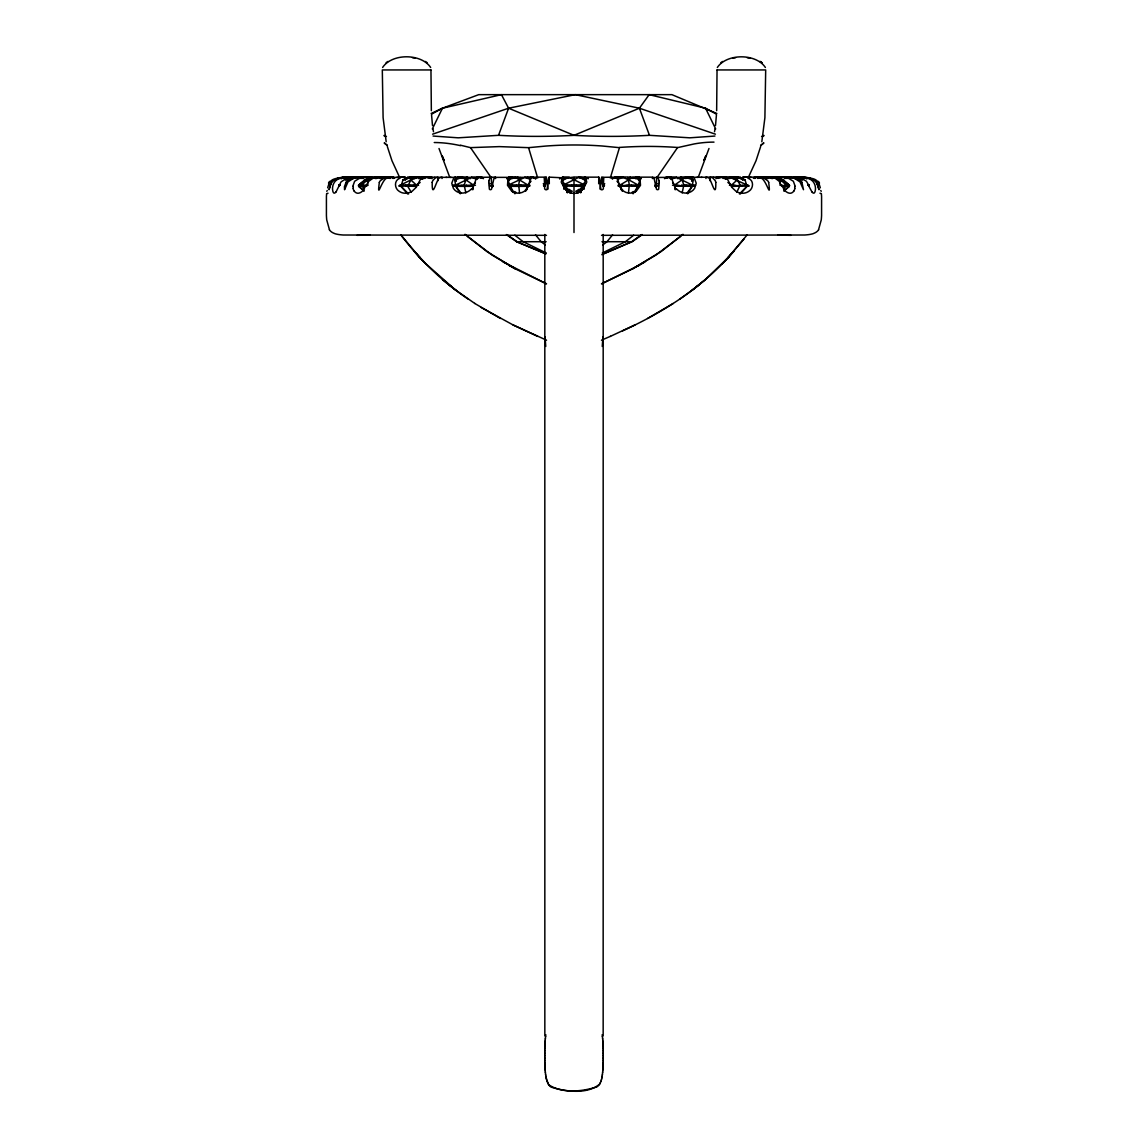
<?xml version="1.0" encoding="UTF-8"?>
<svg xmlns="http://www.w3.org/2000/svg" width="1148" height="1148" viewBox="0 0 1148 1148"><rect width="100%" height="100%" fill="white"/><g stroke="black" fill="none" stroke-linecap="round" stroke-linejoin="round"><path stroke-width="1.5" d="M346.481 178.5L346.481 177.151L338.904 177.768A32.618 32.273 20.8 0 0 337.957 177.94L334.197 179.016A9.787 9.744 -88.2 0 0 330.079 181.757M360.199 178.5L360.199 177.151L352.809 177.323A45.274 42.476 56.5 0 0 348.016 178.083A22.86 21.597 66.7 0 0 346.294 178.471L341.056 181.886L336.048 191.917M367.719 177.309L356.985 177.61A31.957 29.389 89.9 0 0 353.541 178.313L347.988 181.886L344.558 189.736L344.429 186.665L346.079 182.331M379.931 178.485C378.955 174.927 375.453 179.102 373.703 177.954M390.033 178.5L390.033 177.151L375.697 177.151M430.959 69.942L431.347 110.696M437.948 179.849L437.948 177.151L436.14 177.553A37.181 13.934 -89.9 0 0 435.221 177.94L432.753 180.681A8.581 3.243 89.6 0 0 432.208 182.36M445.969 177.323L447.002 177.366M495.032 178.5L495.032 177.151L477.453 177.323M530.993 178.485L530.921 177.165L546.089 177.151L546.003 183.737M565.634 187.913L567.327 192.85L565.074 184.943L561.716 179.935C569.968 176.519 579.97 176.161 588.407 178.629L585.437 177.38L578.736 177.352L563.008 185.23M574 192.893L574 177.395M582.366 187.913L580.673 192.85L582.926 184.943L586.298 179.935L578.736 177.352L586.298 179.935M584.346 179.619L584.289 177.151L598.782 177.151L598.696 183.737M603.805 185.201C603.676 187.899 602.456 183.852 604.393 185.302L604.393 185.919M603.418 186.306L603.418 184.914M620.953 189.621L620.264 184.957L616.95 181.183M618.098 186.048L622.503 186.048L622.503 185.244L618.098 185.23M622.503 186.048L624.77 185.947L622.503 185.244M627.066 186.048L627.066 185.244L629.334 184.957L639.938 185.23L637.987 186.349L624.77 185.947M631.587 186.048L631.587 185.244M635.935 186.048L635.935 185.244M635.188 192.304L640.254 179.935L638.518 177.38L629.979 177.352L627.282 178.614M652.365 178.5L652.365 177.151L635.59 177.151L635.619 178.571M655.192 185.187L655.766 186.306L657.259 185.919L655.149 185.287L655.924 185.172M655.35 186.005L655.35 185.201M655.766 186.306L655.766 184.914M656.398 186.019L656.412 185.201M658.306 186.019L658.306 185.215M672.599 182.948L674.766 184.957L675.024 189.621M675.727 189.635L674.766 186.349L677.047 186.062L677.047 185.244L672.527 185.244M679.329 185.962L683.864 184.957L695.573 185.33L692.129 186.349L677.047 186.062M681.611 186.062L681.611 185.244M686.045 186.062L686.045 185.244M690.206 186.062L690.206 185.244M687.738 193.797L692.129 186.349L693.292 179.935L690.709 177.38L680.477 177.352L677.492 178.614M693.923 186.048L693.923 185.244M697.927 177.323L696.879 177.366M705.948 178.5L705.963 177.151L707.886 177.596A33.321 12.484 -89.9 0 1 709.105 178.17C712.191 182.432 716.036 199.307 715.807 182.331M754.824 178.5L754.824 177.151L742.885 177.151L742.943 179.849M766.505 177.323L763.937 177.366M779.707 177.323L774.642 177.366L771.829 178.6M781.415 177.366L778.631 177.366M786.193 178.5L786.193 177.151L779.305 177.179M800.96 178.5L800.96 177.151L798.491 177.151L798.491 178.485M371.062 177.366L365.408 177.323M544.812 1055.572L544.812 1053.677M603.188 1057.236L603.188 1055.342M737.992 177.366L743.072 179.906L740.431 177.38L738.15 177.409L737.174 179.949L731.678 184.972L731.678 186.378L749.314 185.962L730.056 177.409L715.95 177.352L740.431 177.38L745.066 179.949L746.961 186.378L740.374 193.926M733.931 186.076L733.931 185.258L729.396 185.258M736.112 185.976L746.975 184.972M738.236 186.076L738.236 185.273M742.125 186.076L742.139 185.273M745.511 186.076L745.511 185.258M748.238 186.076L748.238 185.258M774.297 178.069A22.185 17.177 -75.2 0 1 775.417 178.414L779.176 181.255L781.515 186.076L789.236 186.378L788.389 185.244L789.566 185.359L783.194 179.949L776.349 177.38L783.194 179.949L789.006 184.957L788.992 186.363M783.166 185.976L789.236 184.972L775.919 177.409L806.542 177.581A35.832 35.559 89.4 0 1 809.383 178.069L809.9 178.198M784.658 186.076L784.672 185.273M787.098 186.076L787.098 185.273M788.733 186.076L788.733 185.273M783.955 191.042L789.236 186.378L789.236 184.972M789.508 186.076L789.394 185.258M802.782 178.485L802.782 177.151L801.519 177.151L801.519 178.5M808.895 184.957C808.737 188.114 809.814 183.867 807.819 185.33M345.62 177.194L349.509 177.151L349.509 178.485M370.617 177.309L376.171 178.6M769.648 177.366L772.303 177.409M544.812 1053.907L544.826 1051.97M603.174 1058.958L603.188 1057.021M772.303 177.567L772.288 177.768A45.03 43.825 -47.8 0 1 774.254 177.596M386.689 177.366L389.186 177.366M772.288 178.442L774.34 177.954M544.826 1052.185L544.841 1050.219M603.159 1060.695L603.174 1058.729M751.151 177.352L748.984 177.366M768.069 178.485L768.084 177.151L770.107 177.323M367.704 178.04L367.69 179.849A4.822 4.592 -86.1 0 0 367.776 180.853M417.542 177.352L410.41 177.151M405.101 178.256L405.115 177.151L390.133 177.495A42.964 29.948 89.9 0 0 388.799 177.768C382.04 175.888 376.745 202.866 379.328 182.331M462.988 177.366L423.698 177.323A44.399 18.813 74.7 0 0 421.503 177.897A22.443 9.399 80 0 0 420.857 178.198M512.812 177.366L495.52 177.366M670.547 177.323L653.126 177.51A32.072 5.525 -89.9 0 1 654.13 178.672L656.498 189.205A1.435 1.392 45.4 0 0 658.651 189.219L659.282 182.331M713.941 177.366L712.779 177.366M723.183 178.485L723.211 177.151L685.112 177.323M462.199 177.309L462.185 178.442M512.41 177.309L512.381 178.442M563.166 177.309L563.137 178.471M617.007 178.485L617.036 177.151L601.767 177.323A43.681 2.497 89.9 0 0 601.48 178.026A22.86 1.306 89.9 0 0 601.38 178.457L599.887 189.018M692.144 184.957L676.516 177.395L665.74 177.323M670.088 177.309L670.059 178.485M544.841 1050.449L544.87 1048.468M563.912 177.868L549.218 177.151L549.304 183.737M603.13 1062.46L603.159 1060.479M405.057 179.849L405.086 178.6M563.697 177.624L563.654 179.504M563.094 179.849L563.123 178.815M544.87 1048.684L544.913 1046.703M603.087 1064.225L603.13 1062.23M456.316 178.241L455.598 177.323M456.301 178.586L456.273 179.849A4.807 2.038 -88.7 0 0 456.373 181.284M544.913 1046.933L544.97 1044.967M603.03 1065.961L603.087 1063.995M352.78 186.421L354.646 181.255L359.195 178.471M716.653 110.696L717.041 69.942M602.958 336.751L602.241 346.452M544.97 1045.182L545.042 1043.259M602.958 1067.683L603.03 1065.731M583.93 179.734L584.045 178.112M545.042 1043.475L545.128 1041.58M602.872 1069.348L602.958 1067.439M545.128 1041.81L545.243 1040.002M602.757 1070.926L602.872 1069.104M716.452 114.757L715.505 125.548M472.976 189.621L473.234 184.957L475.401 182.948M545.243 1040.217L545.386 1038.294M602.614 1072.634L602.757 1070.697M488.718 182.331L489.378 189.205A1.435 1.392 -45.4 0 0 491.516 189.219L493.87 178.715A32.072 5.525 89.9 0 1 494.874 177.553L495.104 177.179M545.386 1038.51L545.573 1036.515M602.427 1074.413L602.614 1072.404M628.458 192.907L629.334 184.957L627.942 177.395M545.573 1036.73L545.817 1034.707M602.183 1076.221L602.427 1074.184M562.692 179.174L562.836 178.313M584.174 183.737L583.815 185.517M585.293 183.422L583.686 187.798M714.515 131.719L715.046 128.748M601.868 1078.015L602.183 1075.977M530.233 178.471L528.798 185.962L524.507 191.214A11.279 11.021 -39.7 0 1 511.75 191.214L507.502 185.316L508.004 178.471M761.827 141.764L764.898 117.713L765.687 69.942L717.084 69.942M527.047 189.621L527.736 184.957L531.05 181.183M488.962 180.681L489.722 178.471A33.206 5.711 -89.9 0 1 490.583 177.538L491.358 177.151L491.358 179.849A4.865 0.875 -90 0 0 491.717 183.68L489.995 183.737M601.466 1079.751L601.868 1077.771M432.193 182.331C431.978 199.322 435.81 182.432 438.895 178.184A33.321 12.484 89.9 0 1 440.115 177.596L442.037 177.151L442.052 178.5M340.181 185.33L339.105 184.957L339.191 186.062M780.123 183.307L780.941 179.963L778.444 177.409L754.049 177.337L764.152 177.38L767.122 178.657M327.654 187.798L328.773 184.383M795.019 188.416L794.043 190.884M809.082 185.244L807.661 185.244M682.142 192.907L683.864 184.957L681.123 177.395M698.572 176.476L708.99 148.494M520.058 177.395L518.666 184.957L519.542 192.907M760.679 146.499L756.03 160.72L748.223 177.725M472.273 189.635L473.234 186.349L455.871 186.349L452.427 185.33L475.473 185.244M330.107 186.019L329.046 189.707L331.241 182.331A8.596 8.524 87.1 0 1 332.733 180.681L338.66 178.198A34.096 33.852 89.4 0 1 341.989 177.596L342.233 177.553M610.291 178.055L619.446 147.662L602.313 146.011A280.6 207.171 0 0 0 545.687 146.069L528.554 147.662L499.323 146.614L470.508 147.633L460.448 145.193M600.964 1081.387L601.466 1079.507M382.614 67.474C391.942 53.167 421.259 53.296 430.658 67.474M717.342 67.474C726.756 53.282 756.001 53.267 765.386 67.474M330.179 185.833L331.815 182.331A8.596 8.524 -85.3 0 1 333.307 180.681L338.143 178.327M433.083 136.052L458.21 137.817L498.533 135.321L508.593 108.213L501.446 94.653L442.454 108.213L431.146 113.48M584.102 185.488L584.619 183.737L586.37 183.737M407.626 193.926L401.039 186.378L402.934 179.949L407.569 177.38L432.05 177.352L407.569 177.38L404.914 179.906L410.008 177.366M600.347 1082.88L600.964 1081.143M705.546 156.53L703.968 160.361L705.805 155.898M363.758 182.446L364.806 179.949L371.651 177.38C365.724 177.05 349.681 193.452 364.806 179.949M525.669 191.257L527.736 186.349L529.902 186.048M476.348 178.471L472.732 188.387A11.222 9.772 -49.1 0 1 471.57 189.42M432.322 128.949L442.454 108.213L478.73 94.653L671.896 94.653L716.854 113.48M544.195 185.201C544.324 187.899 545.544 183.852 543.607 185.302L543.607 185.919M354.014 190.798A14.924 7.792 -76.4 0 0 357.372 193.194A15.742 8.223 -76.6 0 0 357.946 193.237A15.627 8.122 -75.9 0 0 361.089 192.19A14.034 7.218 -75.3 0 0 362.366 191.185L368.824 181.255L372.598 178.471A22.185 17.177 75.2 0 1 373.703 178.069M599.902 1083.755L600.347 1082.65M466.877 177.395L464.136 184.957L465.858 192.907M582.108 187.77L579.683 192.247L582.926 186.349L585.006 186.048M736.729 192.319L740.245 184.986L737.174 179.949L734.103 177.409M818.538 229.772L821.265 219.899A92.715 92.715 0 0 0 821.581 215.451L821.581 196.81A97.982 97.982 0 0 0 821.394 193.797L821.394 193.797M599.414 1084.559L599.902 1083.511M633.065 193.797L637.987 186.349M512.812 192.304L507.746 179.935L509.482 177.38L518.021 177.352L520.718 178.614M657.187 177.208L677.492 147.647L694.224 143.93A86.818 51.215 -25.1 0 1 713.999 142.122M338.918 186.062L339.105 184.957M547.108 189.205L548.629 178.715A32.431 1.866 89.9 0 1 548.959 177.553L549.16 177.194M432.581 134.173L508.593 108.213L574 135.321L639.407 108.213L649.165 94.653L705.546 108.213L716.409 114.14M599.414 1084.315C586.929 1094.647 565.792 1091.648 551.14 1087.127A9.787 9.787 0 0 1 549.146 1085.291L548.586 1084.315M544.74 185.201L543.851 184.9M686.891 193.18L692.129 186.349M747.061 235.01L727.846 257.87L704.628 280.198M744.162 238.798L728.535 257.181M612.601 234.838L607.005 241.711L602.815 244.94M581.39 189.707L581.534 189.549A9.256 6.328 0 0 1 577.229 193.237M783.539 188.903L785.978 186.378L785.978 184.986L780.941 179.963L773.393 177.409M453.56 178.471L451.767 183.221L453.403 188.372A12.169 11.179 -49.7 0 0 471.254 189.119M739.398 193.926L746.961 186.378M722.982 263.036C694.626 292.338 659.397 314.05 622.503 330.897M460.262 193.797L455.871 186.349L454.708 179.935L457.291 177.38L467.523 177.352L470.508 178.614M682.988 234.307L661.162 251.512L631.773 269.349L655.852 255.086L680.707 236.301M784.141 190.74L789.236 186.378M420.929 178.471L416.25 187.253L412.118 191.271A13.919 11.638 -68 0 1 410.223 192.218A15.441 12.972 -69 0 1 405.402 193.208A15.541 13.116 -70.2 0 1 404.283 193.18A14.881 12.556 -69.9 0 1 399.102 191.257C394.496 188.516 393.951 180.609 399.404 178.471M413.897 177.409L410.826 179.949L398.686 185.962L416.322 186.378L416.322 184.972L410.826 179.949L409.85 177.409L402.934 179.949M633.696 235.197L625.43 241.711L602.298 252.991M693.22 289.382L705.475 279.466L692.115 290.243L698.501 285.278M692.301 290.128L679.702 299.183M492.808 185.187L490.741 185.919L492.808 186.005L492.076 185.172M602.872 254.009L631.658 241.711L641.818 234.594M642.32 234.594L632.118 241.711L601.81 254.684M386.115 62.666L387.909 61.461M720.858 62.666L722.652 61.461M401.025 184.972L416.322 184.972L420.154 182.46M674.766 184.957L685.787 177.208M673.144 303.502L647.572 318.47M364.045 191.042L358.764 186.378L358.764 184.972L372.081 177.409L341.917 177.524M359.008 186.363L358.994 184.957L359.611 186.062L358.764 186.378L366.485 186.076L368.278 184.972M620.264 184.957L632.648 177.395L638.518 177.38L641.201 178.643M637.771 266.078L645.033 261.902M604.149 184.9L603.26 185.201M351.747 178.399L354.746 177.38L349.968 177.395L345.404 179.935L351.173 177.395M509.052 177.323L533.303 177.366L535.987 178.629M639.12 265.317L601.452 283.857M431.591 114.14L442.454 108.213M527.736 186.349L510.013 186.349L508.062 185.23L524.751 177.395L533.303 177.366M794.818 178.643L797.2 177.38L800.213 178.399M455.856 184.957L471.484 177.395L482.332 177.366M632.247 269.048L601.939 283.656M715.85 178.643L718.404 177.366M635.059 324.884L610.277 336.407M612.013 178.629C620.867 175.945 631.515 176.519 640.254 179.935M506.799 178.643L509.482 177.38L509.368 179.849A4.822 1.392 -88.8 0 0 509.425 180.566M455.483 178.629L458.382 177.366M664.477 178.629L667.361 177.366M380.878 178.657L383.848 177.38L393.951 177.337L369.556 177.409L362.022 184.986L358.764 184.972M601.452 340.195L610.521 336.292M507.086 178.629L510.028 177.366M612.3 178.629L615.256 177.366M561.716 179.935L569.279 177.395L562.577 177.38L559.593 178.643L562.577 177.366L569.279 177.352L585.006 185.23M559.593 178.629L562.563 177.366M765.357 178.614L768.328 177.352L778.287 177.352L775.273 178.37M418.647 178.6L421.66 177.337L424.516 178.342M725.522 179.303L730.056 177.409L738.15 177.409L745.066 179.949M784.428 178.643L787.471 177.38M808.809 186.062L811.952 191.917M507.359 178.629L510.587 177.366M733.472 178.471L737.676 177.395M736.629 178.471L737.647 178.083M612.573 178.643C621.527 174.066 630.309 180.953 637.987 184.957M456.717 178.385L459.473 177.366M349.58 178.414L352.364 177.395L349.968 177.395M665.697 178.385L668.466 177.38M753.389 178.356L756.13 177.352M376.802 178.37L379.672 177.352L382.643 178.614M464.667 178.356L467.523 177.352M670.791 179.418L676.516 177.395M723.484 178.342L726.34 177.337L729.353 178.6M761.282 178.399L764.152 177.38M515.065 178.356L518.021 177.352M617.323 179.418L623.249 177.395M652.896 177.179L652.968 178.5M374.607 177.409L367.059 179.963L367.877 183.307M409.449 178.37L412.462 177.352M347.715 178.399L350.8 177.38L353.182 178.643M454.708 179.935L462.271 177.395L481.715 177.366M507.746 179.935L515.352 177.395L527.736 184.957L529.902 185.23M617.538 178.356L620.58 177.352M717.83 178.399L720.858 177.38M495.563 177.165L495.635 178.5M477.912 177.251L477.941 178.485M726.311 177.911L727.043 177.71A42.289 24.395 -77.2 0 1 727.803 177.639L737.59 177.151M352.35 178.213L347.457 180.681A8.596 7.907 89.2 0 0 346.079 182.331M360.042 178.213L361.146 177.954M700.998 177.366L702.031 177.323M772.001 178.227L774.556 177.725M338.1 178.198L338.617 178.069A35.832 35.559 -89.4 0 1 341.458 177.581L342.463 177.524A46.752 45.518 -47.1 0 1 346.954 177.108M772.087 178.069L774.642 177.624M508.593 108.213L575.306 94.653L639.407 108.213L715.419 134.173M714.917 136.052L689.79 137.817L649.467 135.321A363.93 189.822 3.1 0 1 574 135.349A363.93 189.822 -3.1 0 1 498.533 135.321M732.74 58.132L735.552 57.73M563.008 186.048L582.926 186.349M403.594 177.323L405.115 177.151M565.074 184.943L582.926 184.943M510.013 184.957L527.736 184.957M342.463 177.524L343.639 177.395M787.557 185.33L788.389 185.244M370.244 234.78L369.871 234.823A81.766 81.766 0 0 1 364.892 235.168L357.071 235.326M758.814 177.366L761.311 177.366M765.544 177.366L768.098 177.323M776.938 177.366L778.301 177.294M343.496 177.352L344.486 177.323M343.912 177.323L345.333 177.251L345.218 178.485M346.969 177.323L349.509 177.151M777.727 177.294L778.703 177.266M390.033 177.151L383.863 178.299L380.375 180.681A8.596 5.998 89.5 0 0 379.342 182.345M344.343 177.28L345.763 177.222M778.129 177.266L779.09 177.237M778.516 177.237L779.492 177.208M345.189 177.222L346.624 177.165M778.918 177.208L779.894 177.179M360.199 177.151L355.277 177.624A32.876 30.235 -89.7 0 0 352.35 178.198M364.461 188.903L362.022 186.378L362.022 184.986L366.485 185.273M624.77 185.33L627.066 185.244M379.672 177.352L369.713 177.352L372.727 178.37M666.285 177.366L690.709 177.38M328.041 193.208L326.62 193.653A97.982 97.982 0 0 0 326.419 196.81L326.419 215.451A92.715 92.715 0 0 0 326.721 219.899L329.462 229.772M631.658 241.711L601.968 241.711M430.916 69.942L382.313 69.942L383.102 117.713L386.173 141.764M757.967 178.5L757.967 177.151L772.303 177.151M786.193 177.151L795.191 177.323A45.274 42.476 -56.5 0 1 799.984 178.083A22.86 21.597 -66.7 0 1 801.706 178.471L806.413 181.255L809.168 185.976M796.827 177.395L802.596 179.935L798.032 177.395L795.636 177.395L798.42 178.414M508.119 183.737L508.995 183.737M543.248 183.737L544.999 183.737L544.611 177.51A33.55 1.923 -89.9 0 0 544.324 178.414L544.654 188.76A1.65 1.607 -23 0 0 547.266 189.391M561.63 183.737L563.381 183.737L563.898 185.488M604.752 183.737L603.001 183.737L603.389 177.51A33.55 1.923 89.9 0 1 603.676 178.414L603.346 188.76A1.65 1.607 23 0 1 600.734 189.391M639.005 183.737L639.881 183.737M658.005 183.737L656.283 183.737A4.865 0.875 90 0 0 656.613 179.849L656.642 177.151L657.417 177.51A33.206 5.711 89.9 0 1 658.278 178.428L659.038 180.681M546.477 235.326L343.281 235.01A59.395 59.395 0 0 1 341.114 234.823A32.732 32.732 0 0 1 334.628 233.618M601.523 235.326L804.719 235.01A59.395 59.395 0 0 0 806.886 234.823A32.732 32.732 0 0 0 813.372 233.618M546.147 241.711L516.643 241.711L506.411 234.594M790.929 235.326L783.108 235.182A81.766 81.766 0 0 1 778.129 234.838L777.756 234.78M798.032 177.395L793.254 177.38L796.253 178.399M457.291 177.38L462.271 177.395L473.234 184.957M819.959 193.208L821.38 193.61M545.888 253.952L516.643 241.711L545.372 253.536M614.697 177.366L615.816 177.38M677.047 185.244L679.329 185.345M733.931 185.258L736.126 185.359M798.491 177.151L801.031 177.323M800.96 177.151L802.38 177.194M787.801 178.5L787.801 177.151L792.723 177.624A32.876 30.235 89.7 0 1 795.65 178.198M817.921 181.757A9.787 9.744 88.2 0 0 813.832 178.945L810.129 177.954A32.618 32.273 -20.8 0 0 809.096 177.782L802.782 177.151L804.088 177.323M801.376 177.165L802.811 177.222M779.722 184.972L783.18 185.359M369.369 177.366L366.585 177.366M780.224 180.853A4.822 4.592 86.1 0 0 780.31 179.849L780.281 177.151L782.592 177.323M368.106 177.179L369.082 177.208M368.293 177.323L369.484 177.237M802.237 177.222L803.657 177.28M368.91 177.237L369.871 177.266M757.967 177.151L764.138 178.299L767.625 180.681A8.596 5.998 -89.5 0 1 768.658 182.345M754.824 177.151L757.867 177.495A42.964 29.948 -89.9 0 1 759.201 177.768C765.946 175.845 771.255 202.952 768.672 182.331M369.297 177.266L370.273 177.294M787.772 177.251L791.015 177.61A31.957 29.389 -89.9 0 1 794.459 178.313L800.013 181.886L803.5 189.721L801.921 182.331M369.699 177.294L370.675 177.323M803.514 177.323L804.504 177.352M742.885 177.151L744.406 177.323M384.063 177.366L381.495 177.323M382.456 177.366L379.916 177.481M417.542 177.151L420.197 177.538A42.289 24.395 77.2 0 1 420.972 177.825L421.689 177.911M804.361 177.395L806.011 177.596A34.096 33.852 -89.4 0 1 809.34 178.184L815.267 180.681A8.596 8.524 -87.1 0 1 816.759 182.331L818.998 189.707L817.893 186.019M359.611 185.244L360.443 185.33M399.016 177.366L396.849 177.352M416.322 184.972L418.604 185.258M723.211 177.151L724.302 177.323A44.399 18.813 -74.7 0 1 726.497 177.897A22.443 9.399 -80 0 1 727.143 178.198M747.19 57.73L750.003 58.132M412.448 57.73L415.26 58.132M373.358 177.624L375.913 178.069M410.324 177.395L414.528 178.471M373.444 177.725L375.999 178.227M435.221 177.366L434.059 177.366M786.854 177.954L787.959 178.213M451.121 177.366L450.073 177.323M795.65 178.213L800.543 180.681A8.596 7.907 -89.2 0 1 801.921 182.331M809.857 178.327L814.693 180.681A8.596 8.524 85.3 0 1 816.185 182.331L817.821 185.833M692.402 177.323L691.67 177.151L691.727 179.849A4.807 2.038 88.7 0 1 691.627 181.284M527.42 177.352L530.462 178.356M427.142 177.38L430.17 178.399M797.257 177.38L800.285 178.399M693.292 179.935L685.729 177.395L685.815 178.557M735.538 177.352L738.551 178.37M410.353 178.083L411.371 178.471M629.979 177.352L632.935 178.356M524.751 177.395L530.677 179.418M788.805 178.471L793.354 181.255L795.22 186.421M383.848 177.38L386.718 178.399M680.477 177.352L683.333 178.356M768.328 177.352L771.198 178.37M471.484 177.395L477.209 179.418M479.534 177.38L482.304 178.385M391.87 177.352L394.611 178.356M688.527 177.366L691.283 178.385M532.184 177.38L535.427 178.643M637.413 177.366L640.641 178.629M360.529 177.38L363.572 178.643M422.478 179.303L417.944 177.409L410.826 179.949L407.755 186.378L411.271 192.319M340.339 185.244L338.918 185.244M637.972 177.366L640.914 178.629M532.744 177.366L535.7 178.629M546.548 340.195L512.941 324.884M689.618 177.366L692.517 178.629M480.639 177.366L483.523 178.629M546.061 283.656L515.753 269.048M546.548 283.857L502.968 261.902M537.723 336.407L513.17 324.999L481.041 307.406M546.29 252.991L523.129 241.711L514.835 235.197M429.596 177.366L432.15 178.643M748.596 178.471C754.049 180.609 753.49 188.502 748.898 191.257A14.881 12.556 69.9 0 1 743.717 193.194A15.541 13.116 70.2 0 1 742.598 193.237A15.441 12.972 69 0 1 737.777 192.218A13.919 11.638 68 0 1 735.911 191.228L731.75 187.253L727.071 178.471M638.948 177.323L638.632 179.849A4.822 1.392 88.8 0 1 638.575 180.566M508.88 265.317L514.835 268.589M500.428 318.47L474.655 303.388M617.036 177.151L617.15 177.222A47.714 4.219 -84.5 0 1 617.624 177.567A22.888 1.923 -86.1 0 1 617.811 177.883M727.846 182.46L731.678 184.972M474.856 303.502L455.699 290.128M427.142 62.666L425.348 61.461M506.899 234.608L517.102 241.726M468.484 299.298C442.468 281.777 419.623 259.721 400.738 234.709M545.329 244.94L541.124 241.711L535.542 234.838M454.78 289.382L425.018 263.036M358.764 186.378L363.859 190.74M465.012 234.307L486.838 251.512L516.227 269.349L492.148 255.086L467.293 236.301M598.782 177.151L599.041 177.51A32.431 1.866 -89.9 0 1 599.371 178.701L600.892 189.205M401.039 186.378L408.602 193.926M694.44 178.471L696.233 183.221L694.597 188.372A12.169 11.179 49.7 0 1 676.746 189.119M546.089 177.151L546.247 177.366A43.681 2.497 -89.9 0 1 546.52 178.026A22.86 1.306 -89.9 0 1 546.62 178.457L548.113 189.018M566.61 189.707L566.466 189.549A9.256 6.328 0 0 0 570.771 193.237M549.146 1085.047C562.534 1093.614 582.251 1091.662 596.86 1086.883A9.787 9.787 0 0 0 598.854 1085.047M419.465 257.181L400.939 235.01M455.871 186.349L461.109 193.18M470.508 147.633L491.244 177.739M510.013 186.349L514.935 193.797M548.586 1084.559L547.036 1081.143M353.957 190.884L352.981 188.416M565.074 186.349L568.332 192.304L565.892 187.77M781.501 185.373L785.619 191.271A14.034 7.218 75.3 0 0 786.911 192.19A15.627 8.122 75.9 0 0 790.039 193.223A15.742 8.223 76.6 0 0 790.628 193.208A14.924 7.792 76.4 0 0 793.986 190.798M639.996 178.471L640.498 185.316L636.25 191.214A11.279 11.021 39.7 0 1 623.536 191.142L619.202 185.962L617.768 178.471M548.098 1083.755L546.132 1077.771M705.546 108.213L715.678 128.949M399.777 177.725L391.97 160.72L387.321 146.499M671.652 178.471L675.268 188.387A11.222 9.772 49.1 0 0 676.43 189.42M439.01 148.494L449.428 176.476M819.227 184.383L820.346 187.798M783.194 179.949L784.242 182.446M620.264 186.349L622.331 191.257M442.195 155.898L444.032 160.361L442.454 156.53M639.407 108.213L649.467 135.321M528.554 147.662L537.723 178.055M564.185 185.517L563.826 183.737M546.534 1079.751L545.817 1075.977M432.954 128.748L433.485 131.719M585.164 178.313L585.308 179.174M562.707 183.422L564.314 187.798A11.265 11.207 -0.1 0 0 583.787 187.856M563.955 178.112L564.07 179.734M545.759 346.452L545.042 336.751M602.183 1034.707L602.427 1036.73M545.573 1074.184L545.817 1076.221M432.495 125.548L431.548 114.757M602.427 1036.515L602.614 1038.51M545.386 1072.404L545.573 1074.413M602.614 1038.294L602.757 1040.217M545.243 1070.697L545.386 1072.634M602.757 1040.002L602.872 1041.81M545.128 1069.104L545.243 1070.926M602.872 1041.58L602.958 1043.475M545.042 1067.439L545.128 1069.348M601.997 183.737L601.911 177.151M602.958 1043.259L603.03 1045.182M544.97 1065.731L545.042 1067.683M603.03 1044.967L603.087 1046.933M544.913 1063.995L544.97 1065.961M584.892 179.275L584.834 177.208M424.817 178.485L424.789 177.251M603.087 1046.703L603.13 1048.684M544.87 1062.23L544.913 1064.225M730.487 178.442L730.458 177.208M603.13 1048.468L603.159 1050.449M544.841 1060.479L544.87 1062.46M603.159 1050.219L603.174 1052.185M544.826 1058.729L544.841 1060.695M355.277 178.471L355.263 177.251M603.174 1051.97L603.188 1053.907M544.812 1057.021L544.826 1058.958M603.188 1053.677L603.188 1055.572M544.812 1055.342L544.812 1057.236M363.328 185.273L363.342 186.076M360.903 185.273L360.903 186.076M359.267 185.273L359.267 186.076M358.607 185.258L358.492 186.076M710.052 179.849L710.052 177.151L711.932 177.581A37.181 13.934 89.9 0 1 712.779 177.94L715.247 180.681A8.581 3.243 -89.6 0 1 715.792 182.36M544.582 184.914L544.582 186.306M525.497 185.244L525.497 186.048M520.934 185.244L520.934 186.048M516.413 185.244L516.413 186.048M512.065 185.244L512.065 186.048M492.65 185.201L492.65 186.005M492.234 184.914L492.234 186.306M491.588 185.201L491.602 186.019M489.694 185.215L489.694 186.019M470.953 185.244L470.953 186.062M466.389 185.244L466.389 186.062M461.955 185.244L461.955 186.062M457.794 185.244L457.794 186.062M454.077 185.244L454.077 186.048M414.069 185.258L414.069 186.076M409.764 185.273L409.764 186.076M405.861 185.273L405.875 186.076M402.489 185.258L402.489 186.076M399.762 185.258L399.762 186.076M393.176 177.151L393.176 178.5M361.807 178.5L361.807 177.151M603.188 234.465L603.159 1035.769M580.773 185.244L580.773 186.048M576.282 185.244L576.282 186.048M574 193.208L574 232.527M571.733 185.244L571.733 186.048M567.241 185.244L567.241 186.048M544.812 234.465L544.841 1035.769M347.04 177.151L347.04 178.5M434.245 142.524A92.127 53.856 24.8 0 1 460.506 145.653M619.461 147.432A304.708 217.532 -10.4 0 1 677.535 147.475M385.111 136.296A153.373 11.121 -27.2 0 1 384.25 135.335A152.784 11.078 -27.2 0 0 386.431 136.44M761.569 136.44A153.373 11.121 27.2 0 0 763.75 135.335A152.784 11.078 27.2 0 1 762.889 136.296M806.226 177.997A22.831 22.515 64.4 0 1 807.876 178.399C813.616 179.605 816.529 185.876 815.166 191.242A13.776 3.43 80.8 0 1 812.368 192.376A13.302 3.186 79.5 0 1 811.937 191.759M801.046 177.108A46.752 45.518 47.1 0 1 805.623 177.667M818.409 181.384A8.208 7.505 51.3 0 1 819.485 183.12M818.868 183.393A8.926 5.396 56.5 0 1 819.342 184.369M821.236 191.3A12.413 1.808 70.8 0 1 820.748 190.496M724.948 178.844A24.797 14.938 -86 0 1 726.34 178.198M770.064 177.524A44.456 34.182 -67.3 0 1 774.125 178.112M782.577 176.921A46.164 40.28 67.6 0 1 786.882 177.452M818.624 229.844A10.045 10.045 0 0 1 813.731 233.36M581.519 187.411A9.514 8.61 -38.5 0 1 576.655 192.103M584.849 179.863A4.822 0.861 88.8 0 1 584.849 180.552M584.719 182.876A4.822 0.861 88.8 0 1 584.662 183.25M639.723 177.768A22.917 3.372 87.1 0 1 639.996 178.083M638.934 177.179A47.527 6.63 85.1 0 1 639.594 177.524M603.102 186.464A14.537 1.693 86.7 0 1 602.384 184.541M670.547 177.28A47.183 8.61 -81.1 0 1 671.35 177.567M671.437 177.739A22.845 3.975 -84.6 0 1 671.709 177.997M693.909 177.782A22.946 6.644 86.2 0 1 694.44 178.112M692.373 177.093A47.011 12.915 82.6 0 1 693.679 177.395M656.584 186.134A14.537 3.344 86.6 0 1 654.934 186.32M747.735 177.883A21.984 13.102 82.5 0 1 748.611 178.198M744.349 176.892A44.542 25.586 77.4 0 1 747.506 177.323M794.789 186.22A10.519 6.3 64.1 0 1 794.674 188.157M787.973 178.141A20.836 18.583 76.1 0 1 788.82 178.385M710.024 179.849A4.865 1.866 90 0 1 709.995 180.695M659.024 180.767A8.596 1.492 -89.6 0 1 659.268 182.403M602.399 178.342A14.551 0.832 -81.9 0 1 602.183 179.562M633.294 191.515A8.05 5.396 5.4 0 1 632.132 192.261M586.499 180.81A8.395 4.52 -62.1 0 1 586.714 182.46M585.394 178.528A9.528 1.521 -81.1 0 1 585.982 179.504M584.203 187.798A12.398 5.984 -17.9 0 1 584.031 189.32M579.266 189.348A12.37 2.727 -39 0 1 578.319 190.324M578.965 189.406A9.069 4.42 -18.1 0 1 575.708 191.271M373.746 177.596A45.03 43.825 47.8 0 1 375.798 177.84M336.063 191.759A13.302 3.186 -79.5 0 1 335.632 192.333A13.776 3.43 -80.8 0 1 332.834 191.271C331.485 185.933 334.341 179.547 340.138 178.471A22.831 22.515 -64.4 0 1 341.774 177.997M328.515 183.12A8.208 7.505 -51.3 0 1 329.591 181.384M328.658 184.369A8.926 5.396 -56.5 0 1 329.132 183.393M327.252 190.496A12.413 1.808 -70.8 0 1 326.764 191.3M571.345 192.103A9.514 8.61 38.5 0 1 566.481 187.411M563.338 183.25A4.822 0.861 -88.8 0 1 563.281 182.876M563.151 180.552A4.822 0.861 -88.8 0 1 563.151 179.863M530.735 177.237A47.714 4.219 84.5 0 0 530.376 177.567A22.888 1.923 86.1 0 0 530.189 177.883M508.004 178.083A22.917 3.372 -87.1 0 1 508.277 177.768M508.406 177.524A47.527 6.63 -85.1 0 1 509.066 177.179M545.616 184.541A14.537 1.693 -86.7 0 1 544.898 186.464M476.65 177.567A47.183 8.61 81.1 0 1 477.453 177.28M476.291 177.997A22.845 3.975 84.6 0 1 476.564 177.739M453.56 178.112A22.946 6.644 -86.2 0 1 454.091 177.782M454.321 177.395A47.011 12.915 -82.6 0 1 455.627 177.093M493.066 186.32A14.537 3.344 -86.6 0 1 491.416 186.134M421.66 178.198A24.797 14.938 86 0 1 423.052 178.844M399.389 178.198A21.984 13.102 -82.5 0 1 400.265 177.883M400.494 177.323A44.542 25.586 -77.4 0 1 403.651 176.892M373.875 178.112A44.456 34.182 67.3 0 1 377.936 177.524M353.326 188.157A10.519 6.3 -64.1 0 1 353.211 186.22M359.181 178.385A20.836 18.583 -76.1 0 1 360.027 178.141M361.118 177.452A46.164 40.28 -67.6 0 1 365.423 176.921M438.005 180.695A4.865 1.866 -90 0 1 437.976 179.849M488.732 182.403A8.596 1.492 89.6 0 1 488.976 180.767M545.817 179.562A14.551 0.832 81.9 0 1 545.601 178.342M515.868 192.261A8.05 5.396 -5.4 0 1 514.706 191.515M334.269 233.36A10.045 10.045 0 0 1 329.376 229.844M561.286 182.46A8.395 4.52 62.1 0 1 561.501 180.81M562.018 179.504A9.528 1.521 81.1 0 1 562.606 178.528M563.969 189.32A12.398 5.984 17.9 0 1 563.797 187.798M569.681 190.324A12.37 2.727 39 0 1 568.734 189.348M572.292 191.271A9.069 4.42 18.1 0 1 569.035 189.406M734.175 250.838L727.846 257.87L734.175 250.838M728.779 256.865L722.264 263.739L728.779 256.865M763.721 143.026L760.65 145.509L763.721 143.026M344.084 177.395L341.099 178.657L344.099 177.395M806.886 178.657L803.901 177.395L806.886 178.657M762.229 62.896L760.091 61.461L762.229 62.896M384.35 143.041L387.35 145.452L384.35 143.041M455.885 290.243L448.624 284.546L455.885 290.243M449.672 285.393L442.525 279.466L449.672 285.393M425.736 263.739L419.221 256.865L425.736 263.739M420.154 257.87L413.825 250.838L420.154 257.87"/></g></svg>
